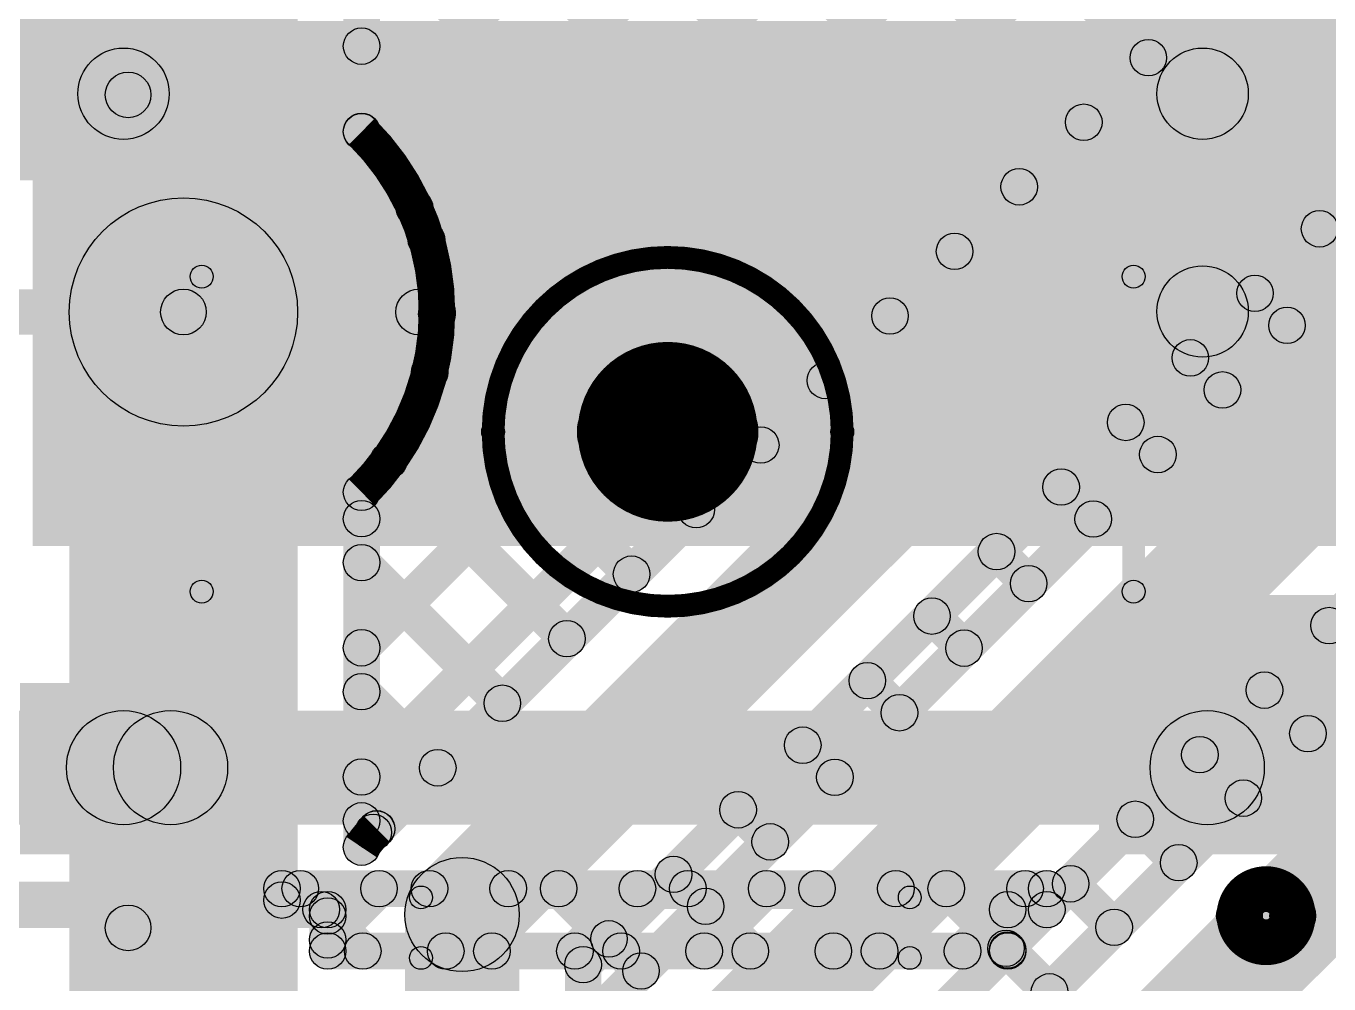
# Model space of a CAD drawing. Header units: millimetres. Extents: x 0.01 to 3.4, y 0.01 to 2.05.
# Drawn here: x 0.7245 to 1.0098, y 0.6528 to 0.8626 of the extents above; entities that cross this region are included whole.
import ezdxf

# ---------------------------------------------------------------- set-up
doc = ezdxf.new("R2010")
doc.units = ezdxf.units.MM
doc.header["$MEASUREMENT"] = 0
for name, color, linetype in [('BottomLayer', 5, 'Continuous'), ('TopLayer', 1, 'Continuous'), ('TopOverlay', 2, 'Continuous'), ('TopPaste', 8, 'Continuous'), ('TopSolder', 216, 'Continuous'), ('ViaHoleLayer', 16, 'Continuous')]:
    doc.layers.add(name, color=color, linetype=linetype)

# ---------------------------------------------------------------- blocks, each defined once
blk = doc.blocks.new('TS_1187A_C_G_B_8')
at = {"layer": 'TopLayer'}
for points in [[(-0.1378, 0.08858), (-0.09843, 0.08858), (-0.09843, 0.05906), (-0.1378, 0.05906)], [(0.09843, 0.08858), (0.1378, 0.08858), (0.1378, 0.05906), (0.09843, 0.05906)], [(-0.1378, -0.05906), (-0.09843, -0.05906), (-0.09843, -0.08858), (-0.1378, -0.08858)], [(0.09843, -0.05906), (0.1378, -0.05906), (0.1378, -0.08858), (0.09843, -0.08858)]]:
    blk.add_hatch(color=1, dxfattribs=at).paths.add_polyline_path(points)
at = {"layer": 'TopOverlay'}
h = blk.add_hatch(color=2, dxfattribs=at)
edge = h.paths.add_edge_path()
edge.add_arc((-0.13683, 0.106), 0.005, 0, 360)
h = blk.add_hatch(color=2, dxfattribs=at)
edge = h.paths.add_edge_path()
edge.add_arc((-0.12517, 0.106), 0.005, 0, 360)
h = blk.add_hatch(color=2, dxfattribs=at)
edge = h.paths.add_edge_path()
edge.add_arc((-0.053, 0.102), 0.0025, 0, 360)
for points in [[(0.054, 0.1045), (0.054, 0.0995), (-0.053, 0.0995), (-0.053, 0.1045)], [(-0.1045, 0.035), (-0.0995, 0.035), (-0.0995, -0.034), (-0.1045, -0.034)], [(0.0995, 0.035), (0.1045, 0.035), (0.1045, -0.034), (0.0995, -0.034)], [(0.054, -0.0995), (0.054, -0.1045), (-0.053, -0.1045), (-0.053, -0.0995)]]:
    blk.add_hatch(color=2, dxfattribs=at).paths.add_polyline_path(points)
h = blk.add_hatch(color=2, dxfattribs=at)
edge = h.paths.add_edge_path()
edge.add_arc((0.054, 0.102), 0.0025, 0, 360)
h = blk.add_hatch(color=2, dxfattribs=at)
edge = h.paths.add_edge_path()
edge.add_arc((-0.102, 0.035), 0.0025, 0, 360)
h = blk.add_hatch(color=2, dxfattribs=at)
edge = h.paths.add_edge_path()
edge.add_arc((0.102, 0.035), 0.0025, 0, 360)
h = blk.add_hatch(color=2, dxfattribs=at)
edge = h.paths.add_edge_path()
edge.add_arc((-0.00985, 0), 0.00984, 0, 360)
h = blk.add_hatch(color=2, dxfattribs=at)
edge = h.paths.add_edge_path()
edge.add_arc((0.00985, 0), 0.00984, 0, 360)
h = blk.add_hatch(color=2, dxfattribs=at)
edge = h.paths.add_edge_path()
edge.add_arc((-0.03821, 0), 0.0025, 0, 360)
h = blk.add_hatch(color=2, dxfattribs=at)
edge = h.paths.add_edge_path()
edge.add_arc((0.03821, 0), 0.0025, 0, 360)
h = blk.add_hatch(color=2, dxfattribs=at)
edge = h.paths.add_edge_path()
edge.add_arc((-0.102, -0.034), 0.0025, 0, 360)
h = blk.add_hatch(color=2, dxfattribs=at)
edge = h.paths.add_edge_path()
edge.add_arc((0.102, -0.034), 0.0025, 0, 360)
h = blk.add_hatch(color=2, dxfattribs=at)
edge = h.paths.add_edge_path()
edge.add_arc((-0.053, -0.102), 0.0025, 0, 360)
h = blk.add_hatch(color=2, dxfattribs=at)
edge = h.paths.add_edge_path()
edge.add_arc((0.054, -0.102), 0.0025, 0, 360)
at = {"layer": 'TopPaste'}
for points in [[(-0.1378, 0.08858), (-0.09843, 0.08858), (-0.09843, 0.05906), (-0.1378, 0.05906)], [(0.09843, 0.08858), (0.1378, 0.08858), (0.1378, 0.05906), (0.09843, 0.05906)], [(-0.1378, -0.05906), (-0.09843, -0.05906), (-0.09843, -0.08858), (-0.1378, -0.08858)], [(0.09843, -0.05906), (0.1378, -0.05906), (0.1378, -0.08858), (0.09843, -0.08858)]]:
    blk.add_hatch(color=8, dxfattribs=at).paths.add_polyline_path(points)
at = {"layer": 'TopSolder'}
for points in [[(-0.1418, 0.09258), (-0.09443, 0.09258), (-0.09443, 0.05506), (-0.1418, 0.05506)], [(0.09443, 0.09258), (0.1418, 0.09258), (0.1418, 0.05506), (0.09443, 0.05506)], [(-0.1418, -0.05506), (-0.09443, -0.05506), (-0.09443, -0.09258), (-0.1418, -0.09258)], [(0.09443, -0.05506), (0.1418, -0.05506), (0.1418, -0.09258), (0.09443, -0.09258)]]:
    blk.add_hatch(color=216, dxfattribs=at).paths.add_polyline_path(points)
at = {"layer": 'TopOverlay'}
for points, const_width in [([(-0.12517, 0.106, 1), (-0.13683, 0.106, 1)], 0.01), ([(0.03821, 0, 1), (-0.03821, 0, 1)], 0.005), ([(0.00985, 0, 1), (-0.00985, 0, 1)], 0.01969)]:
    blk.add_lwpolyline(points, format="xyb", close=True, dxfattribs=dict(at, const_width=const_width))
for centre, radius in [((-0.13683, 0.106), 0.005), ((-0.12517, 0.106), 0.005), ((-0.053, 0.102), 0.0025), ((0.054, 0.102), 0.0025), ((-0.102, 0.035), 0.0025), ((0.102, 0.035), 0.0025), ((-0.00985, 0), 0.00984), ((0.00985, 0), 0.00984), ((-0.03821, 0), 0.0025), ((0.03821, 0), 0.0025), ((-0.102, -0.034), 0.0025), ((0.102, -0.034), 0.0025), ((-0.053, -0.102), 0.0025), ((0.054, -0.102), 0.0025)]:
    blk.add_circle(centre, radius, dxfattribs=at)
blk = doc.blocks.new('TS_1187A_C_G_B_10')
at = {"layer": 'TopLayer'}
for points in [[(-0.1378, 0.08858), (-0.09843, 0.08858), (-0.09843, 0.05906), (-0.1378, 0.05906)], [(0.09843, 0.08858), (0.1378, 0.08858), (0.1378, 0.05906), (0.09843, 0.05906)], [(-0.1378, -0.05906), (-0.09843, -0.05906), (-0.09843, -0.08858), (-0.1378, -0.08858)], [(0.09843, -0.05906), (0.1378, -0.05906), (0.1378, -0.08858), (0.09843, -0.08858)]]:
    blk.add_hatch(color=1, dxfattribs=at).paths.add_polyline_path(points)
at = {"layer": 'TopOverlay'}
h = blk.add_hatch(color=2, dxfattribs=at)
edge = h.paths.add_edge_path()
edge.add_arc((-0.13683, 0.106), 0.005, 0, 360)
h = blk.add_hatch(color=2, dxfattribs=at)
edge = h.paths.add_edge_path()
edge.add_arc((-0.12517, 0.106), 0.005, 0, 360)
h = blk.add_hatch(color=2, dxfattribs=at)
edge = h.paths.add_edge_path()
edge.add_arc((-0.053, 0.102), 0.0025, 0, 360)
for points in [[(0.054, 0.1045), (0.054, 0.0995), (-0.053, 0.0995), (-0.053, 0.1045)], [(-0.1045, 0.035), (-0.0995, 0.035), (-0.0995, -0.034), (-0.1045, -0.034)], [(0.0995, 0.035), (0.1045, 0.035), (0.1045, -0.034), (0.0995, -0.034)], [(0.054, -0.0995), (0.054, -0.1045), (-0.053, -0.1045), (-0.053, -0.0995)]]:
    blk.add_hatch(color=2, dxfattribs=at).paths.add_polyline_path(points)
h = blk.add_hatch(color=2, dxfattribs=at)
edge = h.paths.add_edge_path()
edge.add_arc((0.054, 0.102), 0.0025, 0, 360)
h = blk.add_hatch(color=2, dxfattribs=at)
edge = h.paths.add_edge_path()
edge.add_arc((-0.102, 0.035), 0.0025, 0, 360)
h = blk.add_hatch(color=2, dxfattribs=at)
edge = h.paths.add_edge_path()
edge.add_arc((0.102, 0.035), 0.0025, 0, 360)
h = blk.add_hatch(color=2, dxfattribs=at)
edge = h.paths.add_edge_path()
edge.add_arc((-0.00985, 0), 0.00984, 0, 360)
h = blk.add_hatch(color=2, dxfattribs=at)
edge = h.paths.add_edge_path()
edge.add_arc((0.00985, 0), 0.00984, 0, 360)
h = blk.add_hatch(color=2, dxfattribs=at)
edge = h.paths.add_edge_path()
edge.add_arc((-0.03821, 0), 0.0025, 0, 360)
h = blk.add_hatch(color=2, dxfattribs=at)
edge = h.paths.add_edge_path()
edge.add_arc((0.03821, 0), 0.0025, 0, 360)
h = blk.add_hatch(color=2, dxfattribs=at)
edge = h.paths.add_edge_path()
edge.add_arc((-0.102, -0.034), 0.0025, 0, 360)
h = blk.add_hatch(color=2, dxfattribs=at)
edge = h.paths.add_edge_path()
edge.add_arc((0.102, -0.034), 0.0025, 0, 360)
h = blk.add_hatch(color=2, dxfattribs=at)
edge = h.paths.add_edge_path()
edge.add_arc((-0.053, -0.102), 0.0025, 0, 360)
h = blk.add_hatch(color=2, dxfattribs=at)
edge = h.paths.add_edge_path()
edge.add_arc((0.054, -0.102), 0.0025, 0, 360)
at = {"layer": 'TopPaste'}
for points in [[(-0.1378, 0.08858), (-0.09843, 0.08858), (-0.09843, 0.05906), (-0.1378, 0.05906)], [(0.09843, 0.08858), (0.1378, 0.08858), (0.1378, 0.05906), (0.09843, 0.05906)], [(-0.1378, -0.05906), (-0.09843, -0.05906), (-0.09843, -0.08858), (-0.1378, -0.08858)], [(0.09843, -0.05906), (0.1378, -0.05906), (0.1378, -0.08858), (0.09843, -0.08858)]]:
    blk.add_hatch(color=8, dxfattribs=at).paths.add_polyline_path(points)
at = {"layer": 'TopSolder'}
for points in [[(-0.1418, 0.09258), (-0.09443, 0.09258), (-0.09443, 0.05506), (-0.1418, 0.05506)], [(0.09443, 0.09258), (0.1418, 0.09258), (0.1418, 0.05506), (0.09443, 0.05506)], [(-0.1418, -0.05506), (-0.09443, -0.05506), (-0.09443, -0.09258), (-0.1418, -0.09258)], [(0.09443, -0.05506), (0.1418, -0.05506), (0.1418, -0.09258), (0.09443, -0.09258)]]:
    blk.add_hatch(color=216, dxfattribs=at).paths.add_polyline_path(points)
at = {"layer": 'TopOverlay'}
for points, const_width in [([(-0.12517, 0.106, 1), (-0.13683, 0.106, 1)], 0.01), ([(0.03821, 0, 1), (-0.03821, 0, 1)], 0.005), ([(0.00985, 0, 1), (-0.00985, 0, 1)], 0.01969)]:
    blk.add_lwpolyline(points, format="xyb", close=True, dxfattribs=dict(at, const_width=const_width))
for centre, radius in [((-0.13683, 0.106), 0.005), ((-0.12517, 0.106), 0.005), ((-0.053, 0.102), 0.0025), ((0.054, 0.102), 0.0025), ((-0.102, 0.035), 0.0025), ((0.102, 0.035), 0.0025), ((-0.00985, 0), 0.00984), ((0.00985, 0), 0.00984), ((-0.03821, 0), 0.0025), ((0.03821, 0), 0.0025), ((-0.102, -0.034), 0.0025), ((0.102, -0.034), 0.0025), ((-0.053, -0.102), 0.0025), ((0.054, -0.102), 0.0025)]:
    blk.add_circle(centre, radius, dxfattribs=at)

msp = doc.modelspace()

# ---------------------------------------------------------------- hatches: boundary and pattern name
at = {"layer": 'BottomLayer'}
for points in [[(0.784, 0.8), (0.734, 0.8), (0.734, 1.017), (0.784, 1.017)], [(0.80083, 0.69532), (0.79517, 0.70098), (1.07513, 0.98094), (1.08079, 0.97528)], [(0.80083, 0.83674), (0.79517, 0.8424), (0.9336, 0.98083), (0.93926, 0.97517)], [(0.80083, 0.72361), (0.79517, 0.72926), (1.04674, 0.98083), (1.05239, 0.97517)], [(0.80083, 0.75189), (0.79517, 0.75755), (1.01845, 0.98083), (1.02411, 0.97517)], [(0.8124, 0.82003), (0.80674, 0.82569), (0.96188, 0.98083), (0.96754, 0.97517)], [(0.81732, 0.79667), (0.81167, 0.80233), (0.99017, 0.98083), (0.99582, 0.97517)], [(0.81732, 0.79667), (0.81167, 0.80233), (0.99017, 0.98083), (0.99582, 0.97517)], [(0.81683, 0.97517), (0.82249, 0.98083), (0.95892, 0.8444), (0.95326, 0.83874)], [(0.84511, 0.97517), (0.85077, 0.98083), (0.97306, 0.85854), (0.9674, 0.85288)], [(0.802, 0.83948), (0.794, 0.83948), (0.794, 0.97752), (0.802, 0.97752)], [(0.80412, 0.68394), (0.79847, 0.6896), (1.0864, 0.97753), (1.09206, 0.97188)], [(0.79517, 0.96855), (0.80083, 0.9742), (0.94478, 0.83025), (0.93912, 0.8246)], [(0.82884, 0.65916), (0.81116, 0.67684), (1.09916, 0.96484), (1.11684, 0.94716)], [(0.79517, 0.94026), (0.80083, 0.94592), (0.93064, 0.81611), (0.92498, 0.81045)], [(0.84933, 0.65419), (0.84367, 0.65985), (1.11615, 0.93233), (1.12181, 0.92667)], [(0.85512, 0.64594), (0.84947, 0.6516), (1.1214, 0.92353), (1.12706, 0.91788)], [(0.79517, 0.91198), (0.80083, 0.91763), (0.91649, 0.80197), (0.91084, 0.79631)], [(0.87984, 0.62116), (0.86216, 0.63884), (1.13416, 0.91084), (1.15184, 0.89316)], [(0.79517, 0.88369), (0.80083, 0.88935), (0.90235, 0.78783), (0.89669, 0.78217)], [(0.90033, 0.61619), (0.89467, 0.62185), (1.15115, 0.87833), (1.15681, 0.87267)], [(0.90812, 0.60494), (0.90247, 0.6106), (1.1614, 0.86953), (1.16706, 0.86388)], [(0.79517, 0.85541), (0.80083, 0.86107), (0.88821, 0.77369), (0.88255, 0.76803)], [(0.93284, 0.58016), (0.91516, 0.59784), (1.17416, 0.85684), (1.19184, 0.83916)], [(0.80939, 0.81291), (0.81505, 0.81856), (0.87407, 0.75954), (0.86841, 0.75389)], [(1.00488, 0.8154), (1.01054, 0.82106), (1.01756, 0.81404), (1.0119, 0.80838)], [(0.7075, 0.795), (0.7075, 0.805), (0.759, 0.805), (0.759, 0.795)], [(0.759, 0.795), (0.759, 0.805), (0.8105, 0.805), (0.8105, 0.795)], [(0.99074, 0.80126), (0.9964, 0.80692), (1.00342, 0.7999), (0.99776, 0.79424)], [(0.784, 0.582), (0.734, 0.582), (0.734, 0.8), (0.784, 0.8)], [(0.9766, 0.78712), (0.98225, 0.79278), (0.98928, 0.78575), (0.98362, 0.7801)], [(0.81007, 0.78394), (0.81572, 0.7896), (0.85992, 0.7454), (0.85427, 0.73974)], [(0.96245, 0.77298), (0.96811, 0.77864), (0.97514, 0.77161), (0.96948, 0.76595)], [(0.80111, 0.76461), (0.80677, 0.77027), (0.84578, 0.73126), (0.84013, 0.7256)], [(0.94831, 0.75884), (0.95397, 0.76449), (0.96099, 0.75747), (0.95534, 0.75181)], [(0.802, 0.68277), (0.794, 0.68277), (0.794, 0.76052), (0.802, 0.76052)], [(0.93417, 0.74469), (0.93983, 0.75035), (0.94685, 0.74333), (0.94119, 0.73767)], [(0.79517, 0.74227), (0.80083, 0.74793), (0.83164, 0.71712), (0.82598, 0.71146)], [(0.92003, 0.73055), (0.92569, 0.73621), (0.93271, 0.72919), (0.92705, 0.72353)], [(1.00695, 0.72848), (1.01261, 0.73414), (1.02214, 0.72461), (1.01648, 0.71895)], [(0.90589, 0.71641), (0.91154, 0.72207), (0.91857, 0.71504), (0.91291, 0.70939)], [(0.79517, 0.71399), (0.80083, 0.71964), (0.8175, 0.70297), (0.81184, 0.69732)], [(0.99281, 0.71434), (0.99847, 0.71999), (1.00799, 0.71047), (1.00234, 0.70481)], [(0.89174, 0.70227), (0.8974, 0.70792), (0.90442, 0.7009), (0.89877, 0.69524)], [(0.97867, 0.70019), (0.98433, 0.70585), (0.99385, 0.69633), (0.98819, 0.69067)], [(0.8776, 0.68813), (0.88326, 0.69378), (0.89028, 0.68676), (0.88463, 0.6811)], [(0.79517, 0.6857), (0.80083, 0.69136), (0.80337, 0.68882), (0.79771, 0.68316)], [(0.96453, 0.68605), (0.97019, 0.69171), (0.97971, 0.68219), (0.97405, 0.67653)], [(0.86346, 0.67398), (0.86912, 0.67964), (0.87614, 0.67262), (0.87048, 0.66696)], [(0.95039, 0.67191), (0.95604, 0.67757), (0.96557, 0.66804), (0.95991, 0.66239)], [(0.8325, 0.48318), (0.8075, 0.48318), (0.8075, 0.668), (0.8325, 0.668)], [(0.84932, 0.65984), (0.85497, 0.6655), (0.862, 0.65847), (0.85634, 0.65282)], [(0.93624, 0.65777), (0.9419, 0.66342), (0.95142, 0.6539), (0.94577, 0.64824)], [(0.8505, 0.6401), (0.8425, 0.6401), (0.8425, 0.65702), (0.8505, 0.65702)]]:
    msp.add_hatch(color=5, dxfattribs=at).paths.add_polyline_path(points)
h = msp.add_hatch(color=5, dxfattribs=at)
edge = h.paths.add_edge_path()
edge.add_arc((0.798, 0.85824), 0.004, 0, 360)
h = msp.add_hatch(color=5, dxfattribs=at)
edge = h.paths.add_edge_path()
edge.add_arc((0.97023, 0.85571), 0.004, 0, 360)
h = msp.add_hatch(color=5, dxfattribs=at)
edge = h.paths.add_edge_path()
edge.add_arc((0.95609, 0.84157), 0.004, 0, 360)
h = msp.add_hatch(color=5, dxfattribs=at)
edge = h.paths.add_edge_path()
edge.add_arc((0.798, 0.83957), 0.004, 0, 360)
h = msp.add_hatch(color=5, dxfattribs=at)
edge = h.paths.add_edge_path()
edge.add_arc((0.798, 0.83948), 0.004, 0, 360)
h = msp.add_hatch(color=5, dxfattribs=at)
edge = h.paths.add_edge_path()
edge.add_arc((0.798, 0.83948), 0.004, 0, 360)
h = msp.add_hatch(color=5, dxfattribs=at)
edge = h.paths.add_edge_path()
edge.add_arc((0.759, 0.8), 0.0315, 0, 360)
h = msp.add_hatch(color=5, dxfattribs=at)
edge = h.paths.add_edge_path()
edge.add_arc((0.94195, 0.82743), 0.004, 0, 360)
h = msp.add_hatch(color=5, dxfattribs=at)
edge = h.paths.add_edge_path()
edge.add_arc((0.759, 0.8), 0.025, 0, 360)
h = msp.add_hatch(color=5, dxfattribs=at)
edge = h.paths.add_edge_path()
edge.add_arc((0.759, 0.8), 0.025, 0, 360)
h = msp.add_hatch(color=5, dxfattribs=at)
edge = h.paths.add_edge_path()
edge.add_arc((0.80957, 0.82286), 0.004, 0, 360)
h = msp.add_hatch(color=5, dxfattribs=at)
edge = h.paths.add_edge_path()
edge.add_arc((1.00771, 0.81823), 0.004, 0, 360)
h = msp.add_hatch(color=5, dxfattribs=at)
edge = h.paths.add_edge_path()
edge.add_arc((0.81222, 0.81573), 0.004, 0, 360)
h = msp.add_hatch(color=5, dxfattribs=at)
edge = h.paths.add_edge_path()
edge.add_arc((0.92781, 0.81328), 0.004, 0, 360)
h = msp.add_hatch(color=5, dxfattribs=at)
edge = h.paths.add_edge_path()
edge.add_arc((0.99357, 0.80409), 0.004, 0, 360)
h = msp.add_hatch(color=5, dxfattribs=at)
edge = h.paths.add_edge_path()
edge.add_arc((0.759, 0.8), 0.005, 0, 360)
h = msp.add_hatch(color=5, dxfattribs=at)
edge = h.paths.add_edge_path()
edge.add_arc((0.759, 0.8), 0.005, 0, 360)
h = msp.add_hatch(color=5, dxfattribs=at)
edge = h.paths.add_edge_path()
edge.add_arc((0.8105, 0.8), 0.005, 0, 360)
h = msp.add_hatch(color=5, dxfattribs=at)
edge = h.paths.add_edge_path()
edge.add_arc((0.8145, 0.8), 0.004, 0, 360)
h = msp.add_hatch(color=5, dxfattribs=at)
edge = h.paths.add_edge_path()
edge.add_arc((0.8145, 0.8), 0.004, 0, 360)
h = msp.add_hatch(color=5, dxfattribs=at)
edge = h.paths.add_edge_path()
edge.add_arc((0.81449, 0.7995), 0.004, 0, 360)
h = msp.add_hatch(color=5, dxfattribs=at)
edge = h.paths.add_edge_path()
edge.add_arc((0.81449, 0.7995), 0.004, 0, 360)
h = msp.add_hatch(color=5, dxfattribs=at)
edge = h.paths.add_edge_path()
edge.add_arc((0.91366, 0.79914), 0.004, 0, 360)
h = msp.add_hatch(color=5, dxfattribs=at)
edge = h.paths.add_edge_path()
edge.add_arc((1.00059, 0.79707), 0.004, 0, 360)
h = msp.add_hatch(color=5, dxfattribs=at)
edge = h.paths.add_edge_path()
edge.add_arc((0.97943, 0.78995), 0.004, 0, 360)
h = msp.add_hatch(color=5, dxfattribs=at)
edge = h.paths.add_edge_path()
edge.add_arc((0.8129, 0.78677), 0.004, 0, 360)
h = msp.add_hatch(color=5, dxfattribs=at)
edge = h.paths.add_edge_path()
edge.add_arc((0.89952, 0.785), 0.004, 0, 360)
h = msp.add_hatch(color=5, dxfattribs=at)
edge = h.paths.add_edge_path()
edge.add_arc((0.98645, 0.78293), 0.004, 0, 360)
h = msp.add_hatch(color=5, dxfattribs=at)
edge = h.paths.add_edge_path()
edge.add_arc((0.96528, 0.77581), 0.004, 0, 360)
h = msp.add_hatch(color=5, dxfattribs=at)
edge = h.paths.add_edge_path()
edge.add_arc((0.88538, 0.77086), 0.004, 0, 360)
h = msp.add_hatch(color=5, dxfattribs=at)
edge = h.paths.add_edge_path()
edge.add_arc((0.80394, 0.76744), 0.004, 0, 360)
h = msp.add_hatch(color=5, dxfattribs=at)
edge = h.paths.add_edge_path()
edge.add_arc((0.97231, 0.76878), 0.004, 0, 360)
h = msp.add_hatch(color=5, dxfattribs=at)
edge = h.paths.add_edge_path()
edge.add_arc((0.798, 0.76052), 0.004, 0, 360)
h = msp.add_hatch(color=5, dxfattribs=at)
edge = h.paths.add_edge_path()
edge.add_arc((0.798, 0.76052), 0.004, 0, 360)
h = msp.add_hatch(color=5, dxfattribs=at)
edge = h.paths.add_edge_path()
edge.add_arc((0.95114, 0.76166), 0.004, 0, 360)
h = msp.add_hatch(color=5, dxfattribs=at)
edge = h.paths.add_edge_path()
edge.add_arc((0.798, 0.75472), 0.004, 0, 360)
h = msp.add_hatch(color=5, dxfattribs=at)
edge = h.paths.add_edge_path()
edge.add_arc((0.87124, 0.75671), 0.004, 0, 360)
h = msp.add_hatch(color=5, dxfattribs=at)
edge = h.paths.add_edge_path()
edge.add_arc((0.95816, 0.75464), 0.004, 0, 360)
h = msp.add_hatch(color=5, dxfattribs=at)
edge = h.paths.add_edge_path()
edge.add_arc((0.937, 0.74752), 0.004, 0, 360)
h = msp.add_hatch(color=5, dxfattribs=at)
edge = h.paths.add_edge_path()
edge.add_arc((0.798, 0.7451), 0.004, 0, 360)
h = msp.add_hatch(color=5, dxfattribs=at)
edge = h.paths.add_edge_path()
edge.add_arc((0.8571, 0.74257), 0.004, 0, 360)
h = msp.add_hatch(color=5, dxfattribs=at)
edge = h.paths.add_edge_path()
edge.add_arc((0.94402, 0.7405), 0.004, 0, 360)
h = msp.add_hatch(color=5, dxfattribs=at)
edge = h.paths.add_edge_path()
edge.add_arc((0.92286, 0.73338), 0.004, 0, 360)
h = msp.add_hatch(color=5, dxfattribs=at)
edge = h.paths.add_edge_path()
edge.add_arc((1.00978, 0.73131), 0.004, 0, 360)
h = msp.add_hatch(color=5, dxfattribs=at)
edge = h.paths.add_edge_path()
edge.add_arc((0.798, 0.72644), 0.004, 0, 360)
h = msp.add_hatch(color=5, dxfattribs=at)
edge = h.paths.add_edge_path()
edge.add_arc((0.84295, 0.72843), 0.004, 0, 360)
h = msp.add_hatch(color=5, dxfattribs=at)
edge = h.paths.add_edge_path()
edge.add_arc((0.92988, 0.72636), 0.004, 0, 360)
h = msp.add_hatch(color=5, dxfattribs=at)
edge = h.paths.add_edge_path()
edge.add_arc((0.90871, 0.71924), 0.004, 0, 360)
h = msp.add_hatch(color=5, dxfattribs=at)
edge = h.paths.add_edge_path()
edge.add_arc((0.798, 0.71682), 0.004, 0, 360)
h = msp.add_hatch(color=5, dxfattribs=at)
edge = h.paths.add_edge_path()
edge.add_arc((0.99564, 0.71716), 0.004, 0, 360)
h = msp.add_hatch(color=5, dxfattribs=at)
edge = h.paths.add_edge_path()
edge.add_arc((0.82881, 0.71429), 0.004, 0, 360)
h = msp.add_hatch(color=5, dxfattribs=at)
edge = h.paths.add_edge_path()
edge.add_arc((0.91574, 0.71221), 0.004, 0, 360)
h = msp.add_hatch(color=5, dxfattribs=at)
edge = h.paths.add_edge_path()
edge.add_arc((1.00516, 0.70764), 0.004, 0, 360)
h = msp.add_hatch(color=5, dxfattribs=at)
edge = h.paths.add_edge_path()
edge.add_arc((0.89457, 0.7051), 0.004, 0, 360)
h = msp.add_hatch(color=5, dxfattribs=at)
edge = h.paths.add_edge_path()
edge.add_arc((0.9815, 0.70302), 0.004, 0, 360)
h = msp.add_hatch(color=5, dxfattribs=at)
edge = h.paths.add_edge_path()
edge.add_arc((0.798, 0.69815), 0.004, 0, 360)
h = msp.add_hatch(color=5, dxfattribs=at)
edge = h.paths.add_edge_path()
edge.add_arc((0.81467, 0.70015), 0.004, 0, 360)
h = msp.add_hatch(color=5, dxfattribs=at)
edge = h.paths.add_edge_path()
edge.add_arc((0.9016, 0.69807), 0.004, 0, 360)
h = msp.add_hatch(color=5, dxfattribs=at)
edge = h.paths.add_edge_path()
edge.add_arc((0.99102, 0.6935), 0.004, 0, 360)
h = msp.add_hatch(color=5, dxfattribs=at)
edge = h.paths.add_edge_path()
edge.add_arc((0.88043, 0.69095), 0.004, 0, 360)
h = msp.add_hatch(color=5, dxfattribs=at)
edge = h.paths.add_edge_path()
edge.add_arc((0.798, 0.68853), 0.004, 0, 360)
h = msp.add_hatch(color=5, dxfattribs=at)
edge = h.paths.add_edge_path()
edge.add_arc((0.80126, 0.68674), 0.004, 0, 360)
h = msp.add_hatch(color=5, dxfattribs=at)
edge = h.paths.add_edge_path()
edge.add_arc((0.8013, 0.68677), 0.004, 0, 360)
h = msp.add_hatch(color=5, dxfattribs=at)
edge = h.paths.add_edge_path()
edge.add_arc((0.8013, 0.68677), 0.004, 0, 360)
h = msp.add_hatch(color=5, dxfattribs=at)
edge = h.paths.add_edge_path()
edge.add_arc((0.96736, 0.68888), 0.004, 0, 360)
h = msp.add_hatch(color=5, dxfattribs=at)
edge = h.paths.add_edge_path()
edge.add_arc((0.80054, 0.68599), 0.004, 0, 360)
h = msp.add_hatch(color=5, dxfattribs=at)
edge = h.paths.add_edge_path()
edge.add_arc((0.88745, 0.68393), 0.004, 0, 360)
h = msp.add_hatch(color=5, dxfattribs=at)
edge = h.paths.add_edge_path()
edge.add_arc((0.798, 0.68277), 0.004, 0, 360)
h = msp.add_hatch(color=5, dxfattribs=at)
edge = h.paths.add_edge_path()
edge.add_arc((0.798, 0.68277), 0.004, 0, 360)
h = msp.add_hatch(color=5, dxfattribs=at)
edge = h.paths.add_edge_path()
edge.add_arc((0.798, 0.68277), 0.004, 0, 360)
h = msp.add_hatch(color=5, dxfattribs=at)
edge = h.paths.add_edge_path()
edge.add_arc((0.97688, 0.67936), 0.004, 0, 360)
h = msp.add_hatch(color=5, dxfattribs=at)
edge = h.paths.add_edge_path()
edge.add_arc((0.82, 0.668), 0.0125, 0, 360)
h = msp.add_hatch(color=5, dxfattribs=at)
edge = h.paths.add_edge_path()
edge.add_arc((0.82, 0.668), 0.0125, 0, 360)
h = msp.add_hatch(color=5, dxfattribs=at)
edge = h.paths.add_edge_path()
edge.add_arc((0.86629, 0.67681), 0.004, 0, 360)
h = msp.add_hatch(color=5, dxfattribs=at)
edge = h.paths.add_edge_path()
edge.add_arc((0.95321, 0.67474), 0.004, 0, 360)
h = msp.add_hatch(color=5, dxfattribs=at)
edge = h.paths.add_edge_path()
edge.add_arc((0.87331, 0.66979), 0.004, 0, 360)
h = msp.add_hatch(color=5, dxfattribs=at)
edge = h.paths.add_edge_path()
edge.add_arc((0.96274, 0.66521), 0.004, 0, 360)
h = msp.add_hatch(color=5, dxfattribs=at)
edge = h.paths.add_edge_path()
edge.add_arc((0.85215, 0.66267), 0.004, 0, 360)
h = msp.add_hatch(color=5, dxfattribs=at)
edge = h.paths.add_edge_path()
edge.add_arc((0.93907, 0.6606), 0.004, 0, 360)
h = msp.add_hatch(color=5, dxfattribs=at)
edge = h.paths.add_edge_path()
edge.add_arc((0.8465, 0.65702), 0.004, 0, 360)
h = msp.add_hatch(color=5, dxfattribs=at)
edge = h.paths.add_edge_path()
edge.add_arc((0.8465, 0.65702), 0.004, 0, 360)
h = msp.add_hatch(color=5, dxfattribs=at)
edge = h.paths.add_edge_path()
edge.add_arc((0.85917, 0.65565), 0.004, 0, 360)
h = msp.add_hatch(color=5, dxfattribs=at)
edge = h.paths.add_edge_path()
edge.add_arc((0.9486, 0.65107), 0.004, 0, 360)
at = {"layer": 'TopLayer'}
for points in [[(0.75189, 0.84757), (0.74189, 0.84757), (0.74189, 0.88233), (0.75189, 0.88233)], [(0.726, 0.74875), (1.043, 0.74875), (1.043, 0.86375), (0.726, 0.86375)], [(0.74589, 0.83782), (0.74589, 0.85782), (0.98211, 0.85782), (0.98211, 0.83782)], [(0.99211, 0.80011), (0.97211, 0.80011), (0.97211, 0.84782), (0.99211, 0.84782)], [(0.962, 0.683), (1.043, 0.683), (1.043, 0.738), (0.962, 0.738)], [(0.62418, 0.68768), (0.62418, 0.71268), (0.74589, 0.71268), (0.74589, 0.68768)], [(0.75618, 0.68768), (0.75618, 0.71268), (0.98311, 0.71268), (0.98311, 0.68768)], [(0.78057, 0.66968), (0.78057, 0.67768), (0.948, 0.67768), (0.948, 0.66968)], [(0.78174, 0.67085), (0.78739, 0.67651), (0.79199, 0.67191), (0.78634, 0.66625)], [(0.7934, 0.65961), (0.78775, 0.66527), (0.79899, 0.67651), (0.80464, 0.67085)], [(0.81002, 0.67085), (0.81568, 0.67651), (0.82936, 0.66283), (0.8237, 0.65717)], [(0.81925, 0.65717), (0.81359, 0.66283), (0.82727, 0.67651), (0.83293, 0.67085)], [(0.83831, 0.67085), (0.84396, 0.67651), (0.85764, 0.66283), (0.85199, 0.65717)], [(0.84753, 0.65717), (0.84187, 0.66283), (0.85555, 0.67651), (0.86121, 0.67085)], [(0.86659, 0.67085), (0.87225, 0.67651), (0.88593, 0.66283), (0.88027, 0.65717)], [(0.87581, 0.65717), (0.87016, 0.66283), (0.88384, 0.67651), (0.8895, 0.67085)], [(0.89487, 0.67085), (0.90053, 0.67651), (0.91421, 0.66283), (0.90856, 0.65717)], [(0.9041, 0.65717), (0.89844, 0.66283), (0.91212, 0.67651), (0.91778, 0.67085)], [(0.92316, 0.67085), (0.92882, 0.67651), (0.94225, 0.66307), (0.9366, 0.65741)], [(0.93238, 0.65717), (0.92673, 0.66283), (0.94041, 0.67651), (0.94606, 0.67085)], [(0.7132, 0.66717), (0.7132, 0.67517), (0.78057, 0.67517), (0.78057, 0.66717)], [(0.952, 0.66908), (0.944, 0.66908), (0.944, 0.67368), (0.952, 0.67368)], [(0.7032, 0.66508), (0.7032, 0.67308), (0.79057, 0.67308), (0.79057, 0.66508)], [(0.78775, 0.66484), (0.7934, 0.6705), (0.80108, 0.66283), (0.79542, 0.65717)], [(0.93943, 0.66508), (0.93943, 0.67308), (0.948, 0.67308), (0.948, 0.66508)], [(0.79457, 0.66), (0.78657, 0.66), (0.78657, 0.66908), (0.79457, 0.66908)], [(0.94343, 0.66), (0.93543, 0.66), (0.93543, 0.66908), (0.94343, 0.66908)], [(0.75189, 0.63032), (0.74189, 0.63032), (0.74189, 0.66508), (0.75189, 0.66508)], [(0.79057, 0.656), (0.79057, 0.664), (0.93943, 0.664), (0.93943, 0.656)]]:
    msp.add_hatch(color=1, dxfattribs=at).paths.add_polyline_path(points)
h = msp.add_hatch(color=1, dxfattribs=at)
edge = h.paths.add_edge_path()
edge.add_arc((0.74589, 0.84782), 0.01, 0, 360)
h = msp.add_hatch(color=1, dxfattribs=at)
edge = h.paths.add_edge_path()
edge.add_arc((0.98211, 0.84782), 0.01, 0, 360)
h = msp.add_hatch(color=1, dxfattribs=at)
edge = h.paths.add_edge_path()
edge.add_arc((0.98211, 0.84782), 0.01, 0, 360)
h = msp.add_hatch(color=1, dxfattribs=at)
edge = h.paths.add_edge_path()
edge.add_arc((0.74689, 0.84757), 0.005, 0, 360)
h = msp.add_hatch(color=1, dxfattribs=at)
edge = h.paths.add_edge_path()
edge.add_arc((0.759, 0.8), 0.0315, 0, 360)
h = msp.add_hatch(color=1, dxfattribs=at)
edge = h.paths.add_edge_path()
edge.add_arc((0.98211, 0.80011), 0.01, 0, 360)
h = msp.add_hatch(color=1, dxfattribs=at)
edge = h.paths.add_edge_path()
edge.add_arc((0.74589, 0.70018), 0.0125, 0, 360)
h = msp.add_hatch(color=1, dxfattribs=at)
edge = h.paths.add_edge_path()
edge.add_arc((0.75618, 0.70018), 0.0125, 0, 360)
h = msp.add_hatch(color=1, dxfattribs=at)
edge = h.paths.add_edge_path()
edge.add_arc((0.98311, 0.70018), 0.0125, 0, 360)
h = msp.add_hatch(color=1, dxfattribs=at)
edge = h.paths.add_edge_path()
edge.add_arc((0.78057, 0.67368), 0.004, 0, 360)
h = msp.add_hatch(color=1, dxfattribs=at)
edge = h.paths.add_edge_path()
edge.add_arc((0.78457, 0.67368), 0.004, 0, 360)
h = msp.add_hatch(color=1, dxfattribs=at)
edge = h.paths.add_edge_path()
edge.add_arc((0.80181, 0.67368), 0.004, 0, 360)
h = msp.add_hatch(color=1, dxfattribs=at)
edge = h.paths.add_edge_path()
edge.add_arc((0.81285, 0.67368), 0.004, 0, 360)
h = msp.add_hatch(color=1, dxfattribs=at)
edge = h.paths.add_edge_path()
edge.add_arc((0.8301, 0.67368), 0.004, 0, 360)
h = msp.add_hatch(color=1, dxfattribs=at)
edge = h.paths.add_edge_path()
edge.add_arc((0.84113, 0.67368), 0.004, 0, 360)
h = msp.add_hatch(color=1, dxfattribs=at)
edge = h.paths.add_edge_path()
edge.add_arc((0.85838, 0.67368), 0.004, 0, 360)
h = msp.add_hatch(color=1, dxfattribs=at)
edge = h.paths.add_edge_path()
edge.add_arc((0.86942, 0.67368), 0.004, 0, 360)
h = msp.add_hatch(color=1, dxfattribs=at)
edge = h.paths.add_edge_path()
edge.add_arc((0.88667, 0.67368), 0.004, 0, 360)
h = msp.add_hatch(color=1, dxfattribs=at)
edge = h.paths.add_edge_path()
edge.add_arc((0.8977, 0.67368), 0.004, 0, 360)
h = msp.add_hatch(color=1, dxfattribs=at)
edge = h.paths.add_edge_path()
edge.add_arc((0.91495, 0.67368), 0.004, 0, 360)
h = msp.add_hatch(color=1, dxfattribs=at)
edge = h.paths.add_edge_path()
edge.add_arc((0.92599, 0.67368), 0.004, 0, 360)
h = msp.add_hatch(color=1, dxfattribs=at)
edge = h.paths.add_edge_path()
edge.add_arc((0.94324, 0.67368), 0.004, 0, 360)
h = msp.add_hatch(color=1, dxfattribs=at)
edge = h.paths.add_edge_path()
edge.add_arc((0.948, 0.67368), 0.004, 0, 360)
h = msp.add_hatch(color=1, dxfattribs=at)
edge = h.paths.add_edge_path()
edge.add_arc((0.948, 0.67368), 0.004, 0, 360)
h = msp.add_hatch(color=1, dxfattribs=at)
edge = h.paths.add_edge_path()
edge.add_arc((0.78057, 0.67117), 0.004, 0, 360)
h = msp.add_hatch(color=1, dxfattribs=at)
edge = h.paths.add_edge_path()
edge.add_arc((0.78916, 0.66908), 0.004, 0, 360)
h = msp.add_hatch(color=1, dxfattribs=at)
edge = h.paths.add_edge_path()
edge.add_arc((0.79057, 0.66908), 0.004, 0, 360)
h = msp.add_hatch(color=1, dxfattribs=at)
edge = h.paths.add_edge_path()
edge.add_arc((0.79057, 0.66908), 0.004, 0, 360)
h = msp.add_hatch(color=1, dxfattribs=at)
edge = h.paths.add_edge_path()
edge.add_arc((0.79057, 0.66767), 0.004, 0, 360)
h = msp.add_hatch(color=1, dxfattribs=at)
edge = h.paths.add_edge_path()
edge.add_arc((0.93943, 0.66908), 0.004, 0, 360)
h = msp.add_hatch(color=1, dxfattribs=at)
edge = h.paths.add_edge_path()
edge.add_arc((0.93943, 0.66908), 0.004, 0, 360)
h = msp.add_hatch(color=1, dxfattribs=at)
edge = h.paths.add_edge_path()
edge.add_arc((0.948, 0.66908), 0.004, 0, 360)
h = msp.add_hatch(color=1, dxfattribs=at)
edge = h.paths.add_edge_path()
edge.add_arc((0.948, 0.66908), 0.004, 0, 360)
h = msp.add_hatch(color=1, dxfattribs=at)
edge = h.paths.add_edge_path()
edge.add_arc((0.74689, 0.66508), 0.005, 0, 360)
h = msp.add_hatch(color=1, dxfattribs=at)
edge = h.paths.add_edge_path()
edge.add_arc((0.79057, 0.66244), 0.004, 0, 360)
h = msp.add_hatch(color=1, dxfattribs=at)
edge = h.paths.add_edge_path()
edge.add_arc((0.79057, 0.66), 0.004, 0, 360)
h = msp.add_hatch(color=1, dxfattribs=at)
edge = h.paths.add_edge_path()
edge.add_arc((0.79057, 0.66), 0.004, 0, 360)
h = msp.add_hatch(color=1, dxfattribs=at)
edge = h.paths.add_edge_path()
edge.add_arc((0.79825, 0.66), 0.004, 0, 360)
h = msp.add_hatch(color=1, dxfattribs=at)
edge = h.paths.add_edge_path()
edge.add_arc((0.81642, 0.66), 0.004, 0, 360)
h = msp.add_hatch(color=1, dxfattribs=at)
edge = h.paths.add_edge_path()
edge.add_arc((0.82653, 0.66), 0.004, 0, 360)
h = msp.add_hatch(color=1, dxfattribs=at)
edge = h.paths.add_edge_path()
edge.add_arc((0.8447, 0.66), 0.004, 0, 360)
h = msp.add_hatch(color=1, dxfattribs=at)
edge = h.paths.add_edge_path()
edge.add_arc((0.85482, 0.66), 0.004, 0, 360)
h = msp.add_hatch(color=1, dxfattribs=at)
edge = h.paths.add_edge_path()
edge.add_arc((0.87299, 0.66), 0.004, 0, 360)
h = msp.add_hatch(color=1, dxfattribs=at)
edge = h.paths.add_edge_path()
edge.add_arc((0.8831, 0.66), 0.004, 0, 360)
h = msp.add_hatch(color=1, dxfattribs=at)
edge = h.paths.add_edge_path()
edge.add_arc((0.90127, 0.66), 0.004, 0, 360)
h = msp.add_hatch(color=1, dxfattribs=at)
edge = h.paths.add_edge_path()
edge.add_arc((0.91138, 0.66), 0.004, 0, 360)
h = msp.add_hatch(color=1, dxfattribs=at)
edge = h.paths.add_edge_path()
edge.add_arc((0.92955, 0.66), 0.004, 0, 360)
h = msp.add_hatch(color=1, dxfattribs=at)
edge = h.paths.add_edge_path()
edge.add_arc((0.93943, 0.66024), 0.004, 0, 360)
h = msp.add_hatch(color=1, dxfattribs=at)
edge = h.paths.add_edge_path()
edge.add_arc((0.93943, 0.66), 0.004, 0, 360)
h = msp.add_hatch(color=1, dxfattribs=at)
edge = h.paths.add_edge_path()
edge.add_arc((0.93943, 0.66), 0.004, 0, 360)
at = {"layer": 'ViaHoleLayer'}
h = msp.add_hatch(color=16, dxfattribs=at)
edge = h.paths.add_edge_path()
edge.add_arc((0.759, 0.8), 0.0165, 0, 360)

# ---------------------------------------------------------------- linework, layer by layer
at = {"layer": 'BottomLayer', "const_width": 0.008}
for points in [[(0.798, 0.83948, -0.200508), (0.8145, 0.8)], [(0.8145, 0.8, -0.200508), (0.798, 0.76052)], [(0.798, 0.68277, -0.048996), (0.8013, 0.68677)], [(0.798, 0.68277, -0.04855), (0.80126, 0.68674)]]:
    msp.add_lwpolyline(points, format="xyb", dxfattribs=at)
at = {"layer": 'BottomLayer'}
for centre, radius in [((0.798, 0.85824), 0.004), ((0.97023, 0.85571), 0.004), ((0.95609, 0.84157), 0.004), ((0.798, 0.83957), 0.004), ((0.798, 0.83948), 0.004), ((0.798, 0.83948), 0.004), ((0.94195, 0.82743), 0.004), ((0.759, 0.8), 0.025), ((0.759, 0.8), 0.025), ((0.80957, 0.82286), 0.004), ((1.00771, 0.81823), 0.004), ((0.81222, 0.81573), 0.004), ((0.92781, 0.81328), 0.004), ((0.99357, 0.80409), 0.004), ((0.759, 0.8), 0.005), ((0.759, 0.8), 0.005), ((0.8105, 0.8), 0.005), ((0.81449, 0.7995), 0.004), ((0.81449, 0.7995), 0.004), ((0.8145, 0.8), 0.004), ((0.8145, 0.8), 0.004), ((0.91366, 0.79914), 0.004), ((1.00059, 0.79707), 0.004), ((0.97943, 0.78995), 0.004), ((0.8129, 0.78677), 0.004), ((0.89952, 0.785), 0.004), ((0.98645, 0.78293), 0.004), ((0.96528, 0.77581), 0.004), ((0.88538, 0.77086), 0.004), ((0.80394, 0.76744), 0.004), ((0.97231, 0.76878), 0.004), ((0.798, 0.76052), 0.004), ((0.798, 0.76052), 0.004), ((0.95114, 0.76166), 0.004), ((0.798, 0.75472), 0.004), ((0.87124, 0.75671), 0.004), ((0.95816, 0.75464), 0.004), ((0.937, 0.74752), 0.004), ((0.798, 0.7451), 0.004), ((0.8571, 0.74257), 0.004), ((0.94402, 0.7405), 0.004), ((0.92286, 0.73338), 0.004), ((1.00978, 0.73131), 0.004), ((0.798, 0.72644), 0.004), ((0.84295, 0.72843), 0.004), ((0.92988, 0.72636), 0.004), ((0.90871, 0.71924), 0.004), ((0.798, 0.71682), 0.004), ((0.99564, 0.71716), 0.004), ((0.82881, 0.71429), 0.004), ((0.91574, 0.71221), 0.004), ((1.00516, 0.70764), 0.004), ((0.89457, 0.7051), 0.004), ((0.9815, 0.70302), 0.004), ((0.798, 0.69815), 0.004), ((0.81467, 0.70015), 0.004), ((0.9016, 0.69807), 0.004), ((0.99102, 0.6935), 0.004), ((0.88043, 0.69095), 0.004), ((0.798, 0.68853), 0.004), ((0.80126, 0.68674), 0.004), ((0.8013, 0.68677), 0.004), ((0.8013, 0.68677), 0.004), ((0.96736, 0.68888), 0.004), ((0.80054, 0.68599), 0.004), ((0.88745, 0.68393), 0.004), ((0.798, 0.68277), 0.004), ((0.798, 0.68277), 0.004), ((0.798, 0.68277), 0.004), ((0.97688, 0.67936), 0.004), ((0.82, 0.668), 0.0125), ((0.82, 0.668), 0.0125), ((0.86629, 0.67681), 0.004), ((0.95321, 0.67474), 0.004), ((0.87331, 0.66979), 0.004), ((0.96274, 0.66521), 0.004), ((0.85215, 0.66267), 0.004), ((0.93907, 0.6606), 0.004), ((0.8465, 0.65702), 0.004), ((0.8465, 0.65702), 0.004), ((0.85917, 0.65565), 0.004), ((0.9486, 0.65107), 0.004)]:
    msp.add_circle(centre, radius, dxfattribs=at)
at = {"layer": 'TopLayer'}
for centre, radius in [((0.74589, 0.84782), 0.01), ((0.98211, 0.84782), 0.01), ((0.98211, 0.84782), 0.01), ((0.74689, 0.84757), 0.005), ((0.98211, 0.80011), 0.01), ((0.74589, 0.70018), 0.0125), ((0.75618, 0.70018), 0.0125), ((0.98311, 0.70018), 0.0125), ((0.78057, 0.67368), 0.004), ((0.78457, 0.67368), 0.004), ((0.80181, 0.67368), 0.004), ((0.81285, 0.67368), 0.004), ((0.8301, 0.67368), 0.004), ((0.84113, 0.67368), 0.004), ((0.85838, 0.67368), 0.004), ((0.86942, 0.67368), 0.004), ((0.88667, 0.67368), 0.004), ((0.8977, 0.67368), 0.004), ((0.91495, 0.67368), 0.004), ((0.92599, 0.67368), 0.004), ((0.94324, 0.67368), 0.004), ((0.948, 0.67368), 0.004), ((0.948, 0.67368), 0.004), ((0.78057, 0.67117), 0.004), ((0.78916, 0.66908), 0.004), ((0.79057, 0.66908), 0.004), ((0.79057, 0.66908), 0.004), ((0.79057, 0.66767), 0.004), ((0.93943, 0.66908), 0.004), ((0.93943, 0.66908), 0.004), ((0.948, 0.66908), 0.004), ((0.948, 0.66908), 0.004), ((0.74689, 0.66508), 0.005), ((0.79057, 0.66244), 0.004), ((0.79057, 0.66), 0.004), ((0.79057, 0.66), 0.004), ((0.79825, 0.66), 0.004), ((0.81642, 0.66), 0.004), ((0.82653, 0.66), 0.004), ((0.8447, 0.66), 0.004), ((0.85482, 0.66), 0.004), ((0.87299, 0.66), 0.004), ((0.8831, 0.66), 0.004), ((0.90127, 0.66), 0.004), ((0.91138, 0.66), 0.004), ((0.92955, 0.66), 0.004), ((0.93943, 0.66024), 0.004), ((0.93943, 0.66), 0.004), ((0.93943, 0.66), 0.004)]:
    msp.add_circle(centre, radius, dxfattribs=at)

# ---------------------------------------------------------------- block references
at = {"rotation": 180}
for name, p in [('TS_1187A_C_G_B_8', (0.865, 0.77375)), ('TS_1187A_C_G_B_10', (0.865, 0.5565))]:
    msp.add_blockref(name, p, dxfattribs=at)

doc.saveas('drawing.dxf')
